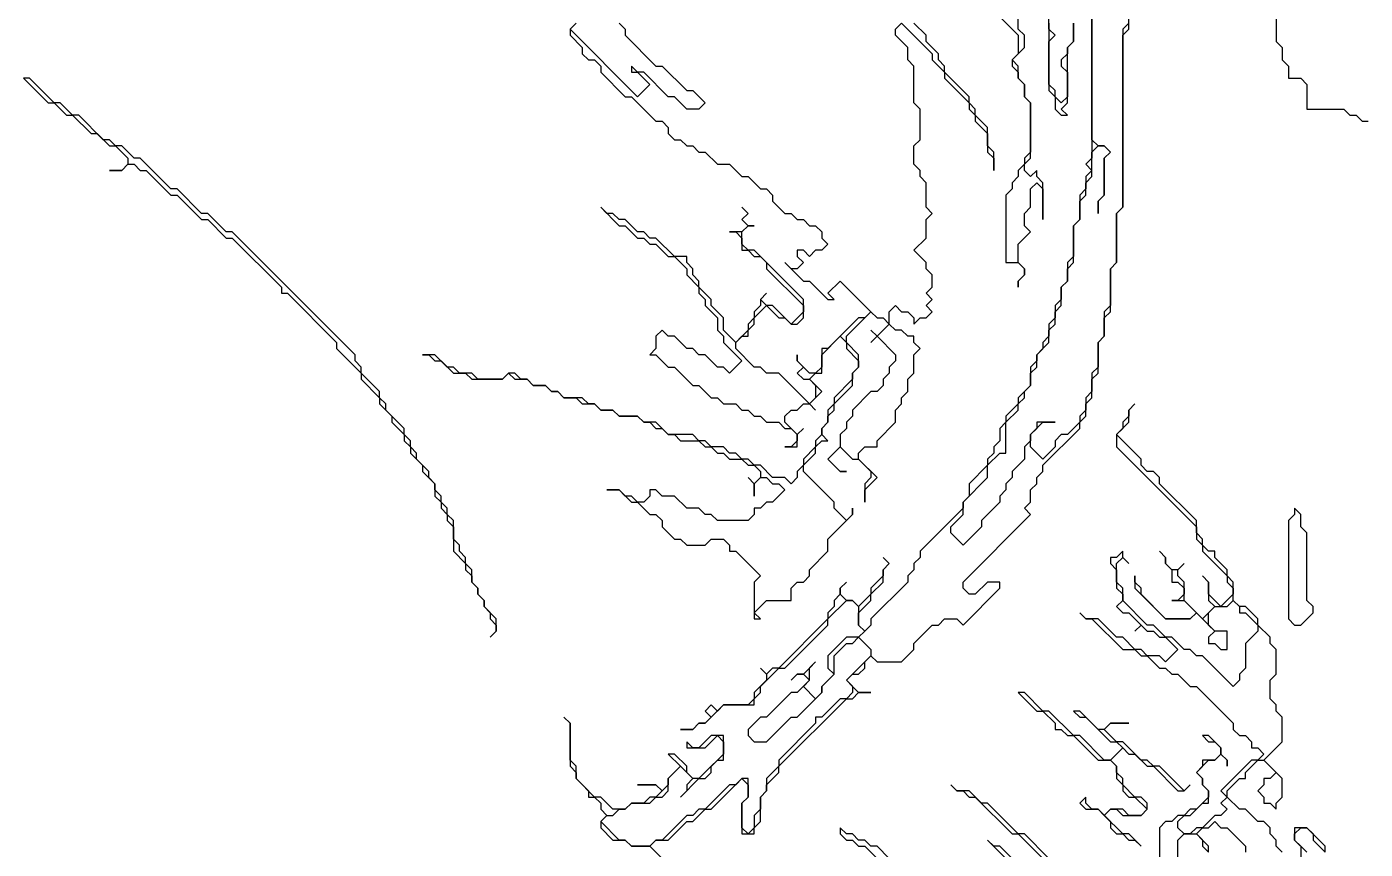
# Model space of a CAD drawing. Header units: metres. Extents: x 0 to 100, y 0 to 141.
# Drawn here: x 64.49 to 69.94, y 81.76 to 85.11 of the extents above; entities that cross this region are included whole.
import ezdxf

# ---------------------------------------------------------------- set-up
doc = ezdxf.new("R2010")
doc.units = ezdxf.units.M

msp = doc.modelspace()

# ---------------------------------------------------------------- linework, layer by layer
for points in [[(68.825, 85.2), (68.825, 84.575), (68.8, 84.55), (68.825, 84.525), (68.8, 84.5), (68.8, 84.45), (68.775, 84.425), (68.775, 84.325), (68.75, 84.3), (68.75, 84.175), (68.725, 84.15), (68.725, 84.075), (68.7, 84.05), (68.7, 84), (68.675, 83.975), (68.675, 83.925), (68.65, 83.9), (68.65, 83.85), (68.625, 83.825), (68.625, 83.8), (68.6, 83.775), (68.6, 83.75), (68.575, 83.725), (68.575, 83.65), (68.525, 83.6), (68.525, 83.575), (68.475, 83.525), (68.475, 83.5), (68.45, 83.475), (68.45, 83.425), (68.425, 83.4), (68.425, 83.375), (68.4, 83.35), (68.4, 83.325), (68.325, 83.25), (68.325, 83.2), (68.3, 83.175), (68.3, 83.15), (68.125, 82.975), (68.125, 82.95), (68.1, 82.925), (68.1, 82.9), (68.075, 82.875), (68.075, 82.85), (67.925, 82.7), (67.925, 82.675), (67.9, 82.65), (67.875, 82.675), (67.875, 82.725), (67.925, 82.775), (67.925, 82.8), (67.975, 82.85), (67.975, 82.9), (68, 82.925), (67.975, 82.95), (68, 82.925), (67.975, 82.9), (67.975, 82.875), (67.925, 82.825), (67.925, 82.8), (67.875, 82.75), (67.85, 82.775), (67.825, 82.775), (67.8, 82.8), (67.8, 82.825), (67.825, 82.85), (67.8, 82.825), (67.8, 82.8), (67.775, 82.775), (67.775, 82.75), (67.75, 82.725), (67.75, 82.7), (67.55, 82.5), (67.525, 82.5), (67.5, 82.475), (67.475, 82.5), (67.5, 82.475), (67.5, 82.45), (67.45, 82.4), (67.45, 82.375), (67.425, 82.35), (67.325, 82.35), (67.3, 82.325), (67.275, 82.35), (67.25, 82.325), (67.275, 82.3), (67.25, 82.275), (67.225, 82.275), (67.2, 82.25), (67.15, 82.25), (67.2, 82.25), (67.225, 82.275), (67.25, 82.275), (67.325, 82.35), (67.45, 82.35), (67.45, 82.375), (67.475, 82.4), (67.475, 82.425), (67.55, 82.5), (67.575, 82.5), (67.75, 82.675), (67.75, 82.7), (67.825, 82.775), (67.85, 82.775), (67.875, 82.75), (67.875, 82.675), (67.9, 82.65), (67.875, 82.625), (67.825, 82.625), (67.75, 82.55), (67.75, 82.5), (67.775, 82.475), (67.725, 82.425), (67.725, 82.4), (67.7, 82.375), (67.65, 82.425), (67.675, 82.45), (67.675, 82.5), (67.7, 82.525), (67.65, 82.475), (67.625, 82.475), (67.6, 82.45), (67.625, 82.475), (67.65, 82.475), (67.675, 82.45), (67.625, 82.4), (67.6, 82.4), (67.5, 82.3), (67.475, 82.3), (67.425, 82.25), (67.425, 82.225), (67.45, 82.2), (67.5, 82.2), (67.6, 82.3), (67.625, 82.3), (67.725, 82.4), (67.725, 82.425), (67.775, 82.475), (67.775, 82.55), (67.825, 82.6), (67.85, 82.6), (67.875, 82.625), (67.925, 82.575), (67.925, 82.55), (67.825, 82.45), (67.85, 82.425), (67.85, 82.4), (67.825, 82.375), (67.8, 82.375), (67.725, 82.3), (67.7, 82.3), (67.7, 82.275), (67.55, 82.125), (67.55, 82.1), (67.5, 82.05), (67.5, 82), (67.475, 81.975), (67.475, 81.925), (67.45, 81.9), (67.45, 81.85), (67.425, 81.825), (67.4, 81.85), (67.4, 81.95), (67.425, 81.975), (67.425, 82.05), (67.4, 82.05), (67.375, 82.025), (67.35, 82.025), (67.25, 81.925), (67.225, 81.925), (67.2, 81.9), (67.175, 81.9), (67.075, 81.8), (67.05, 81.8), (67.025, 81.775), (66.95, 81.775), (66.925, 81.8), (66.9, 81.8), (66.825, 81.875), (66.85, 81.9), (66.875, 81.9), (66.9, 81.925), (66.925, 81.925), (66.95, 81.95), (67.025, 81.95), (67.05, 81.975), (67.075, 81.975), (67.1, 82), (67.1, 82.05), (67.15, 82.1), (67.2, 82.05), (67.175, 82.025), (67.175, 82), (67.15, 81.975), (67.225, 82.05), (67.25, 82.05), (67.275, 82.075), (67.275, 82.1), (67.3, 82.125), (67.325, 82.125), (67.325, 82.225), (67.275, 82.225), (67.225, 82.175), (67.2, 82.175), (67.175, 82.2), (67.175, 82.175), (67.25, 82.175), (67.3, 82.225), (67.325, 82.2), (67.325, 82.15), (67.225, 82.05), (67.2, 82.05), (67.175, 82.075), (67.175, 82.1), (67.125, 82.15), (67.1, 82.15), (67.15, 82.1), (67.1, 82.05), (67.1, 82.025), (67.075, 82), (67.05, 82.025), (66.975, 82.025), (67.05, 82.025), (67.075, 82), (67.05, 81.975), (67.025, 81.975), (67, 81.95), (66.95, 81.95), (66.925, 81.925), (66.875, 81.925), (66.825, 81.975), (66.8, 81.975), (66.725, 82.05), (66.725, 82.1), (66.7, 82.125), (66.7, 82.275), (66.675, 82.3), (66.7, 82.275), (66.7, 82.1), (66.725, 82.075), (66.725, 82.05), (66.775, 82), (66.775, 81.975), (66.8, 81.975), (66.825, 81.95), (66.825, 81.925), (66.85, 81.9), (66.825, 81.875), (66.825, 81.85), (66.875, 81.8), (66.925, 81.8), (66.95, 81.775), (67.025, 81.775), (67.05, 81.75)], [(68.975, 85.125), (68.95, 85.1), (68.95, 84.375), (68.925, 84.35), (68.925, 84.15), (68.9, 84.125), (68.9, 83.975), (68.875, 83.95), (68.875, 83.85), (68.85, 83.825), (68.85, 83.725), (68.825, 83.7), (68.825, 83.625), (68.8, 83.6), (68.8, 83.55), (68.775, 83.525), (68.775, 83.5), (68.725, 83.45), (68.7, 83.45), (68.675, 83.425), (68.675, 83.4), (68.625, 83.35), (68.575, 83.4), (68.575, 83.45), (68.625, 83.5), (68.675, 83.5), (68.6, 83.5), (68.6, 83.475), (68.575, 83.45), (68.575, 83.425), (68.55, 83.4), (68.55, 83.35), (68.5, 83.3), (68.5, 83.275), (68.475, 83.25), (68.475, 83.225), (68.45, 83.2), (68.45, 83.175), (68.375, 83.1), (68.375, 83.075), (68.3, 83), (68.25, 83.05), (68.25, 83.075), (68.3, 83.125), (68.3, 83.175), (68.4, 83.275), (68.4, 83.325), (68.45, 83.375), (68.475, 83.375), (68.475, 83.5), (68.525, 83.55), (68.525, 83.575), (68.55, 83.6), (68.55, 83.625), (68.575, 83.65), (68.575, 83.7), (68.6, 83.725), (68.6, 83.775), (68.65, 83.825), (68.65, 83.875), (68.675, 83.9), (68.675, 83.95), (68.7, 83.975), (68.7, 84.05), (68.725, 84.075), (68.725, 84.125), (68.75, 84.15), (68.75, 84.3), (68.775, 84.325), (68.775, 84.4), (68.8, 84.425), (68.8, 84.475), (68.825, 84.5), (68.825, 84.6), (68.85, 84.625), (68.875, 84.625), (68.9, 84.6), (68.875, 84.575), (68.875, 84.425), (68.85, 84.4), (68.85, 84.35), (68.85, 84.4), (68.875, 84.425), (68.875, 84.575), (68.9, 84.6), (68.875, 84.625), (68.85, 84.625), (68.825, 84.65), (68.825, 85.2)], [(66.725, 85.125), (66.7, 85.1), (66.7, 85.075), (66.75, 85.025), (66.75, 85), (66.775, 84.975), (66.8, 84.975), (66.825, 84.95), (66.825, 84.925), (66.925, 84.825), (66.95, 84.825), (67.05, 84.725), (67.075, 84.725), (67.1, 84.7), (67.1, 84.675), (67.125, 84.65), (67.15, 84.65), (67.175, 84.625), (67.2, 84.625), (67.225, 84.6), (67.25, 84.6), (67.3, 84.55), (67.35, 84.55), (67.4, 84.5), (67.425, 84.5), (67.475, 84.45), (67.5, 84.45), (67.525, 84.425), (67.525, 84.4), (67.575, 84.35), (67.6, 84.35), (67.625, 84.325), (67.65, 84.325), (67.675, 84.3), (67.7, 84.3), (67.725, 84.275), (67.725, 84.25), (67.75, 84.225), (67.725, 84.2), (67.7, 84.2), (67.675, 84.175), (67.65, 84.2), (67.625, 84.2), (67.625, 84.175), (67.65, 84.15), (67.625, 84.125), (67.6, 84.125), (67.575, 84.15), (67.65, 84.075), (67.675, 84.075), (67.75, 84), (67.775, 84), (67.75, 84.025), (67.8, 84.075), (67.925, 83.95), (67.9, 83.925), (67.875, 83.925), (67.75, 83.8), (67.725, 83.8), (67.725, 83.725), (67.7, 83.7), (67.675, 83.7), (67.625, 83.75), (67.625, 83.775), (67.625, 83.75), (67.65, 83.725), (67.625, 83.7), (67.65, 83.675), (67.675, 83.675), (67.7, 83.65), (67.7, 83.6), (67.675, 83.575), (67.55, 83.7), (67.5, 83.7), (67.475, 83.725), (67.45, 83.725), (67.375, 83.8), (67.375, 83.825), (67.4, 83.85), (67.425, 83.85), (67.425, 83.875), (67.45, 83.9), (67.45, 83.925), (67.5, 83.975), (67.55, 83.925), (67.575, 83.925), (67.6, 83.9), (67.625, 83.9), (67.65, 83.925), (67.65, 84), (67.45, 84.2), (67.425, 84.2), (67.4, 84.225), (67.4, 84.275), (67.425, 84.3), (67.45, 84.3), (67.425, 84.3), (67.4, 84.325), (67.425, 84.35), (67.4, 84.375), (67.425, 84.35), (67.4, 84.325), (67.425, 84.3), (67.4, 84.275), (67.35, 84.275), (67.375, 84.275), (67.4, 84.25), (67.4, 84.2), (67.425, 84.2), (67.45, 84.175), (67.475, 84.175), (67.5, 84.15), (67.5, 84.125), (67.65, 83.975), (67.65, 83.95), (67.6, 83.9), (67.525, 83.975), (67.5, 83.975), (67.475, 84), (67.5, 84.025), (67.475, 84), (67.475, 83.975), (67.45, 83.95), (67.45, 83.925), (67.425, 83.9), (67.425, 83.875), (67.375, 83.825), (67.325, 83.875), (67.325, 83.925), (67.275, 83.975), (67.275, 84), (67.225, 84.05), (67.225, 84.075), (67.2, 84.1), (67.2, 84.125), (67.175, 84.15), (67.175, 84.175), (67.125, 84.175), (67.05, 84.25), (67.025, 84.25), (67, 84.275), (66.975, 84.275), (66.925, 84.325), (66.9, 84.325), (66.875, 84.35), (66.85, 84.35), (66.825, 84.375), (66.9, 84.3), (66.925, 84.3), (66.975, 84.25), (67, 84.25), (67.025, 84.225), (67.05, 84.225), (67.1, 84.175), (67.125, 84.175), (67.175, 84.125), (67.175, 84.1), (67.225, 84.05), (67.225, 84.025), (67.25, 84), (67.25, 83.975), (67.3, 83.925), (67.3, 83.875), (67.325, 83.85), (67.325, 83.825), (67.4, 83.75), (67.35, 83.7), (67.325, 83.725), (67.3, 83.725), (67.25, 83.775), (67.225, 83.775), (67.2, 83.8), (67.175, 83.8), (67.125, 83.85), (67.1, 83.85), (67.075, 83.875), (67.05, 83.85), (67.05, 83.8), (67.025, 83.775), (67.05, 83.775), (67.1, 83.725), (67.125, 83.725), (67.2, 83.65), (67.225, 83.65), (67.275, 83.6), (67.3, 83.6), (67.325, 83.575), (67.375, 83.575), (67.4, 83.55), (67.425, 83.55), (67.45, 83.525), (67.475, 83.525), (67.5, 83.5), (67.55, 83.5), (67.575, 83.475), (67.6, 83.475), (67.625, 83.45), (67.625, 83.425), (67.6, 83.4), (67.575, 83.4), (67.625, 83.4), (67.625, 83.45), (67.65, 83.475), (67.625, 83.45), (67.575, 83.5), (67.575, 83.525), (67.6, 83.55), (67.625, 83.55), (67.65, 83.575), (67.675, 83.575), (67.7, 83.55), (67.675, 83.575), (67.725, 83.625), (67.675, 83.675), (67.7, 83.7), (67.725, 83.7), (67.725, 83.775), (67.8, 83.85), (67.825, 83.825), (67.825, 83.8), (67.875, 83.75), (67.875, 83.725), (67.85, 83.7), (67.85, 83.675), (67.775, 83.6), (67.775, 83.575), (67.75, 83.55), (67.75, 83.5), (67.725, 83.475), (67.725, 83.45), (67.7, 83.425), (67.7, 83.4), (67.65, 83.35), (67.65, 83.325), (67.625, 83.3), (67.625, 83.275), (67.6, 83.25), (67.575, 83.275), (67.525, 83.275), (67.475, 83.325), (67.45, 83.325), (67.425, 83.35), (67.4, 83.35), (67.375, 83.375), (67.35, 83.375), (67.325, 83.4), (67.275, 83.4), (67.25, 83.425), (67.225, 83.425), (67.2, 83.45), (67.1, 83.45), (67.05, 83.5), (67, 83.5), (66.975, 83.525), (66.9, 83.525), (66.875, 83.55), (66.825, 83.55), (66.8, 83.575), (66.775, 83.575), (66.75, 83.6), (66.675, 83.6), (66.65, 83.625), (66.625, 83.625), (66.6, 83.65), (66.55, 83.65), (66.525, 83.675), (66.5, 83.675), (66.475, 83.7), (66.45, 83.7), (66.425, 83.675), (66.325, 83.675), (66.3, 83.7), (66.25, 83.7), (66.225, 83.725), (66.2, 83.725), (66.15, 83.775), (66.1, 83.775), (66.125, 83.775), (66.15, 83.75), (66.175, 83.75), (66.225, 83.7), (66.275, 83.7), (66.3, 83.675), (66.425, 83.675), (66.45, 83.7), (66.475, 83.675), (66.525, 83.675), (66.55, 83.65), (66.6, 83.65), (66.625, 83.625), (66.65, 83.625), (66.675, 83.6), (66.725, 83.6), (66.75, 83.575), (66.8, 83.575), (66.825, 83.55), (66.875, 83.55), (66.9, 83.525), (66.975, 83.525), (67, 83.5), (67.025, 83.5), (67.05, 83.475), (67.075, 83.475), (67.1, 83.45), (67.125, 83.45), (67.15, 83.425), (67.225, 83.425), (67.25, 83.4), (67.275, 83.4), (67.3, 83.375), (67.325, 83.375), (67.35, 83.35), (67.4, 83.35), (67.425, 83.325), (67.45, 83.325), (67.475, 83.3), (67.475, 83.275), (67.45, 83.25), (67.425, 83.275), (67.45, 83.25), (67.45, 83.2), (67.45, 83.25), (67.475, 83.275), (67.5, 83.275), (67.525, 83.25), (67.55, 83.25), (67.575, 83.225), (67.525, 83.175), (67.5, 83.175), (67.475, 83.15), (67.45, 83.15), (67.45, 83.125), (67.425, 83.1), (67.3, 83.1), (67.275, 83.125), (67.25, 83.125), (67.225, 83.15), (67.175, 83.15), (67.125, 83.2), (67.075, 83.2), (67.05, 83.225), (67.025, 83.225), (67.025, 83.2), (67, 83.175), (66.975, 83.175), (66.95, 83.2), (66.925, 83.2), (66.9, 83.225), (66.85, 83.225), (66.9, 83.225), (66.95, 83.175), (66.975, 83.175), (67.025, 83.125), (67.05, 83.125), (67.075, 83.1), (67.075, 83.075), (67.125, 83.025), (67.15, 83.025), (67.175, 83), (67.25, 83), (67.275, 83.025), (67.325, 83.025), (67.35, 83), (67.35, 82.975), (67.375, 82.975), (67.475, 82.875), (67.45, 82.85), (67.45, 82.7), (67.475, 82.7), (67.45, 82.725), (67.5, 82.775), (67.6, 82.775), (67.6, 82.825), (67.625, 82.85), (67.65, 82.85), (67.675, 82.875), (67.675, 82.9), (67.75, 82.975), (67.75, 83.025), (67.85, 83.125), (67.85, 83.15), (67.85, 83.125), (67.825, 83.1), (67.775, 83.15), (67.775, 83.175), (67.65, 83.3), (67.65, 83.325), (67.7, 83.375), (67.7, 83.4), (67.725, 83.425), (67.75, 83.425), (67.725, 83.45), (67.725, 83.475), (67.75, 83.5), (67.75, 83.525), (67.775, 83.55), (67.775, 83.575), (67.85, 83.65), (67.85, 83.7), (67.875, 83.725), (67.875, 83.775), (67.825, 83.825), (67.825, 83.85), (67.925, 83.95), (67.95, 83.925), (67.975, 83.925), (68, 83.9), (67.95, 83.85), (67.925, 83.875), (67.95, 83.85), (67.925, 83.825), (67.95, 83.85), (68.025, 83.775), (68.025, 83.75), (68, 83.725), (68, 83.7), (67.975, 83.675), (67.975, 83.65), (67.95, 83.625), (67.925, 83.625), (67.85, 83.55), (67.85, 83.525), (67.825, 83.5), (67.825, 83.475), (67.8, 83.45), (67.8, 83.4), (67.75, 83.35), (67.8, 83.3), (67.825, 83.3), (67.8, 83.3), (67.75, 83.35), (67.8, 83.4), (67.85, 83.35), (67.875, 83.35), (67.925, 83.3), (67.925, 83.275), (67.9, 83.25), (67.9, 83.175), (67.9, 83.225), (67.95, 83.275), (67.875, 83.35), (67.875, 83.375), (67.9, 83.4), (67.95, 83.4), (67.95, 83.425), (68.025, 83.5), (68.025, 83.55), (68.05, 83.575), (68.05, 83.6), (68.075, 83.625), (68.075, 83.675), (68.1, 83.7), (68.1, 83.775), (68.125, 83.8), (68.1, 83.825), (68.1, 83.85), (68.075, 83.85), (68.05, 83.875), (68.025, 83.875), (68, 83.9), (68, 83.95), (68.025, 83.975), (68.05, 83.95), (68.075, 83.95), (68.1, 83.925), (68.1, 83.9), (68.125, 83.925), (68.15, 83.925), (68.175, 83.95), (68.15, 83.975), (68.175, 84), (68.15, 84.025), (68.175, 84.05), (68.175, 84.1), (68.15, 84.125), (68.15, 84.15), (68.1, 84.2), (68.15, 84.25), (68.15, 84.325), (68.175, 84.35), (68.15, 84.375), (68.15, 84.475), (68.125, 84.5), (68.125, 84.525), (68.1, 84.55), (68.1, 84.625), (68.125, 84.65), (68.125, 84.775), (68.1, 84.8), (68.1, 84.95), (68.075, 84.975), (68.075, 85.025), (68.025, 85.075), (68.025, 85.1), (68.05, 85.125), (68.175, 85), (68.175, 84.975), (68.225, 84.925), (68.225, 84.9), (68.325, 84.8), (68.325, 84.775), (68.35, 84.75), (68.35, 84.725), (68.4, 84.675), (68.4, 84.6), (68.425, 84.575), (68.425, 84.525), (68.425, 84.6), (68.4, 84.625), (68.4, 84.7), (68.35, 84.75), (68.35, 84.775), (68.325, 84.8), (68.325, 84.825), (68.225, 84.925), (68.225, 84.95), (68.2, 84.975), (68.2, 85), (68.15, 85.05), (68.15, 85.075), (68.1, 85.125)], [(66.9, 85.125), (66.925, 85.1), (66.925, 85.075), (67.05, 84.95), (67.075, 84.95), (67.175, 84.85), (67.2, 84.85), (67.25, 84.8), (67.225, 84.775), (67.175, 84.775), (67.125, 84.825), (67.1, 84.825), (67, 84.925), (66.975, 84.925), (66.95, 84.95), (66.95, 84.925), (66.975, 84.925), (67.025, 84.875), (66.975, 84.825), (66.7, 85.1), (66.725, 85.125)], [(67.075, 81.725), (67.025, 81.775), (67.05, 81.8), (67.1, 81.8), (67.175, 81.875), (67.2, 81.875), (67.25, 81.925), (67.275, 81.925), (67.4, 82.05), (67.425, 82.025), (67.425, 81.975), (67.4, 81.95), (67.4, 81.825), (67.45, 81.825), (67.45, 81.85), (67.475, 81.875), (67.475, 81.975), (67.5, 82), (67.5, 82.025), (67.55, 82.075), (67.55, 82.1), (67.825, 82.375), (67.85, 82.375), (67.875, 82.4), (67.925, 82.4), (67.875, 82.4), (67.825, 82.45), (67.85, 82.475), (67.875, 82.475), (67.9, 82.5), (67.9, 82.525), (67.925, 82.55), (67.95, 82.525), (68.05, 82.525), (68.1, 82.575), (68.1, 82.6), (68.175, 82.675), (68.2, 82.675), (68.225, 82.7), (68.275, 82.7), (68.3, 82.675), (68.45, 82.825), (68.45, 82.85), (68.4, 82.85), (68.35, 82.8), (68.325, 82.8), (68.3, 82.825), (68.3, 82.85), (68.575, 83.125), (68.55, 83.15), (68.575, 83.175), (68.575, 83.225), (68.6, 83.25), (68.6, 83.275), (68.625, 83.3), (68.625, 83.325), (68.775, 83.475), (68.775, 83.5), (68.8, 83.525), (68.8, 83.575), (68.825, 83.6), (68.825, 83.675), (68.85, 83.7), (68.85, 83.825), (68.875, 83.85), (68.875, 83.925), (68.9, 83.95), (68.9, 84.125), (68.925, 84.15), (68.925, 84.35), (68.95, 84.375), (68.95, 85.075), (68.975, 85.1), (68.975, 85.15)], [(68.45, 85.15), (68.525, 85.075), (68.525, 85), (68.5, 84.975), (68.5, 84.95), (68.525, 84.925), (68.525, 84.9), (68.55, 84.875), (68.55, 84.825), (68.575, 84.8), (68.575, 84.6), (68.55, 84.575), (68.55, 84.55), (68.525, 84.525), (68.525, 84.5), (68.5, 84.475), (68.5, 84.45), (68.475, 84.425), (68.475, 84.15), (68.525, 84.15), (68.55, 84.125), (68.55, 84.1), (68.525, 84.075), (68.525, 84.05), (68.525, 84.075), (68.55, 84.1), (68.55, 84.125), (68.525, 84.15), (68.525, 84.225), (68.575, 84.275), (68.55, 84.3), (68.55, 84.35), (68.575, 84.375), (68.575, 84.45), (68.6, 84.475), (68.625, 84.45), (68.625, 84.325), (68.625, 84.475), (68.6, 84.5), (68.6, 84.525), (68.575, 84.5), (68.55, 84.525), (68.55, 84.55), (68.575, 84.575), (68.575, 84.8), (68.55, 84.825), (68.55, 84.875), (68.525, 84.9), (68.525, 84.95), (68.5, 84.975), (68.55, 85.025), (68.55, 85.075), (68.525, 85.1), (68.525, 85.15)], [(68.65, 85.125), (68.65, 84.85), (68.675, 84.825), (68.675, 84.775), (68.7, 84.75), (68.725, 84.75), (68.7, 84.775), (68.725, 84.8), (68.725, 85.025), (68.75, 85.05), (68.75, 85.125), (68.75, 85.05), (68.725, 85.025), (68.725, 85), (68.7, 84.975), (68.7, 84.95), (68.725, 84.925), (68.725, 84.825), (68.7, 84.8), (68.675, 84.825), (68.675, 84.85), (68.65, 84.875), (68.65, 85.05), (68.675, 85.075), (68.65, 85.1), (68.65, 85.15)], [(69.575, 85.15), (69.575, 85.05), (69.6, 85.025), (69.6, 84.975), (69.625, 84.95), (69.625, 84.9), (69.675, 84.9), (69.7, 84.875), (69.7, 84.775), (69.85, 84.775), (69.875, 84.75), (69.9, 84.75), (69.925, 84.725), (69.95, 84.725)], [(64.475, 84.9), (64.575, 84.8), (64.6, 84.8), (64.65, 84.75), (64.675, 84.75), (64.75, 84.675), (64.775, 84.675), (64.825, 84.625), (64.85, 84.625), (64.9, 84.575), (64.9, 84.55), (64.875, 84.525), (64.825, 84.525), (64.875, 84.525), (64.9, 84.55), (64.925, 84.55), (64.95, 84.525), (64.975, 84.525), (65.075, 84.425), (65.1, 84.425), (65.2, 84.325), (65.225, 84.325), (65.3, 84.25), (65.325, 84.25), (65.525, 84.05), (65.525, 84.025), (65.55, 84.025), (65.75, 83.825), (65.75, 83.8), (65.85, 83.7), (65.85, 83.675), (65.925, 83.6), (65.925, 83.575), (65.975, 83.525), (65.975, 83.5), (66.025, 83.45), (66.025, 83.425), (66.05, 83.4), (66.05, 83.375), (66.1, 83.325), (66.1, 83.3), (66.15, 83.25), (66.15, 83.2), (66.175, 83.175), (66.175, 83.15), (66.2, 83.125), (66.2, 83.1), (66.225, 83.075), (66.225, 82.975), (66.275, 82.925), (66.275, 82.9), (66.3, 82.875), (66.3, 82.85), (66.325, 82.825), (66.325, 82.8), (66.35, 82.775), (66.35, 82.75), (66.375, 82.725), (66.375, 82.7), (66.4, 82.675), (66.4, 82.65), (66.375, 82.625), (66.4, 82.65), (66.4, 82.7), (66.35, 82.75), (66.35, 82.775), (66.325, 82.8), (66.325, 82.825), (66.3, 82.85), (66.3, 82.9), (66.275, 82.925), (66.275, 82.95), (66.25, 82.975), (66.25, 83), (66.225, 83.025), (66.225, 83.1), (66.2, 83.125), (66.2, 83.15), (66.175, 83.175), (66.175, 83.2), (66.15, 83.225), (66.15, 83.25), (66.125, 83.275), (66.125, 83.3), (66.075, 83.35), (66.075, 83.375), (66.05, 83.4), (66.05, 83.425), (66.025, 83.45), (66.025, 83.475), (65.95, 83.55), (65.95, 83.575), (65.925, 83.6), (65.925, 83.625), (65.85, 83.7), (65.85, 83.725), (65.825, 83.75), (65.825, 83.775), (65.325, 84.275), (65.3, 84.275), (65.225, 84.35), (65.2, 84.35), (65.1, 84.45), (65.075, 84.45), (64.95, 84.575), (64.925, 84.575), (64.875, 84.625), (64.85, 84.625), (64.825, 84.65), (64.8, 84.65), (64.7, 84.75), (64.675, 84.75), (64.625, 84.8), (64.6, 84.8), (64.5, 84.9), (64.475, 84.9)], [(69.6, 81.75), (69.575, 81.775), (69.575, 81.8), (69.55, 81.825), (69.55, 81.85), (69.525, 81.875), (69.5, 81.875), (69.45, 81.925), (69.425, 81.925), (69.375, 81.975), (69.375, 82), (69.425, 82.05), (69.45, 82.05), (69.45, 82.075), (69.5, 82.125), (69.525, 82.125), (69.575, 82.075), (69.55, 82.05), (69.525, 82.05), (69.525, 82.025), (69.5, 82), (69.525, 81.975), (69.525, 81.95), (69.55, 81.95), (69.575, 81.925), (69.575, 81.95), (69.6, 81.975), (69.6, 82.05), (69.525, 82.125), (69.6, 82.2), (69.6, 82.3), (69.575, 82.325), (69.575, 82.35), (69.55, 82.375), (69.55, 82.45), (69.575, 82.475), (69.575, 82.575), (69.55, 82.6), (69.55, 82.625), (69.5, 82.675), (69.5, 82.7), (69.45, 82.75), (69.425, 82.75), (69.4, 82.775), (69.4, 82.85), (69.375, 82.875), (69.375, 82.9), (69.325, 82.95), (69.325, 82.975), (69.3, 82.975), (69.275, 83), (69.275, 83.025), (69.25, 83.05), (69.25, 83.1), (69.1, 83.25), (69.1, 83.275), (69.075, 83.3), (69.05, 83.3), (69.025, 83.325), (69.025, 83.35), (68.925, 83.45), (68.975, 83.5), (68.975, 83.55), (69, 83.575), (68.975, 83.55), (68.975, 83.525), (68.95, 83.5), (68.95, 83.475), (68.925, 83.45), (68.925, 83.4), (69.25, 83.075), (69.25, 83.025), (69.275, 83), (69.275, 82.975), (69.375, 82.875), (69.375, 82.85), (69.4, 82.825), (69.4, 82.8), (69.35, 82.75), (69.3, 82.8), (69.3, 82.85), (69.275, 82.875), (69.3, 82.85), (69.3, 82.775), (69.325, 82.75), (69.275, 82.7), (69.2, 82.775), (69.2, 82.85), (69.175, 82.875), (69.175, 82.9), (69.2, 82.925), (69.175, 82.9), (69.15, 82.9), (69.125, 82.925), (69.125, 82.95), (69.1, 82.975), (69.125, 82.95), (69.125, 82.925), (69.15, 82.9), (69.15, 82.85), (69.175, 82.85), (69.2, 82.825), (69.2, 82.8), (69.175, 82.775), (69.15, 82.775), (69.2, 82.775), (69.25, 82.725), (69.225, 82.7), (69.125, 82.7), (69.025, 82.8), (69.025, 82.825), (69, 82.85), (69, 82.875), (69, 82.825), (69.125, 82.7), (69.225, 82.7), (69.25, 82.725), (69.325, 82.65), (69.3, 82.625), (69.3, 82.6), (69.325, 82.6), (69.35, 82.575), (69.375, 82.575), (69.375, 82.65), (69.325, 82.65), (69.3, 82.675), (69.3, 82.725), (69.325, 82.75), (69.375, 82.75), (69.4, 82.775), (69.425, 82.75), (69.425, 82.725), (69.45, 82.725), (69.5, 82.675), (69.5, 82.65), (69.45, 82.6), (69.45, 82.5), (69.425, 82.475), (69.425, 82.45), (69.4, 82.425), (69.275, 82.55), (69.25, 82.55), (69.225, 82.575), (69.2, 82.575), (69.15, 82.625), (69.125, 82.625), (69.075, 82.675), (69.05, 82.675), (68.95, 82.775), (68.95, 82.825), (68.925, 82.85), (68.925, 82.925), (68.95, 82.95), (68.975, 82.925), (68.95, 82.95), (68.95, 82.975), (68.925, 82.95), (68.9, 82.95), (68.9, 82.925), (68.925, 82.9), (68.925, 82.825), (68.95, 82.8), (68.95, 82.775), (68.925, 82.75), (68.95, 82.725), (68.975, 82.725), (69.025, 82.675), (69, 82.65), (69.025, 82.675), (69.05, 82.65), (69.075, 82.65), (69.1, 82.625), (69.125, 82.625), (69.175, 82.575), (69.125, 82.525), (69.1, 82.55), (69.05, 82.55), (69.025, 82.575), (69, 82.575), (68.95, 82.625), (68.925, 82.625), (68.85, 82.7), (68.8, 82.7), (68.775, 82.725), (68.8, 82.7), (68.825, 82.7), (68.95, 82.575), (69, 82.575), (69.025, 82.55), (69.05, 82.55), (69.1, 82.5), (69.125, 82.5), (69.15, 82.475), (69.175, 82.475), (69.225, 82.425), (69.25, 82.425), (69.4, 82.275), (69.4, 82.25), (69.425, 82.225), (69.45, 82.225), (69.475, 82.2), (69.475, 82.175), (69.5, 82.175), (69.525, 82.15), (69.5, 82.125), (69.475, 82.125), (69.35, 82), (69.375, 81.975), (69.35, 81.95), (69.375, 81.925), (69.35, 81.9), (69.325, 81.9), (69.275, 81.85), (69.25, 81.85), (69.225, 81.825), (69.2, 81.825), (69.175, 81.85), (69.175, 81.875), (69.2, 81.9), (69.225, 81.9), (69.275, 81.95), (69.3, 81.95), (69.3, 82), (69.275, 82.025), (69.275, 82.05), (69.25, 82.075), (69.3, 82.125), (69.325, 82.125), (69.35, 82.15), (69.375, 82.125), (69.375, 82.1), (69.375, 82.125), (69.35, 82.15), (69.35, 82.175), (69.3, 82.225), (69.275, 82.225), (69.3, 82.2), (69.325, 82.2), (69.35, 82.175), (69.35, 82.15), (69.325, 82.125), (69.275, 82.125), (69.275, 82.1), (69.25, 82.075), (69.275, 82.05), (69.275, 82.025), (69.3, 82), (69.3, 81.975), (69.25, 81.925), (69.225, 81.925), (69.2, 81.9), (69.175, 81.9), (69.15, 81.875), (69.125, 81.875), (69.1, 81.85), (69.1, 81.725)], [(68.65, 81.725), (68.55, 81.825), (68.525, 81.825), (68.4, 81.95), (68.375, 81.95), (68.325, 82), (68.275, 82), (68.25, 82.025), (68.275, 82), (68.3, 82), (68.325, 81.975), (68.35, 81.975), (68.5, 81.825), (68.525, 81.825), (68.625, 81.725)], [(68, 81.725), (67.95, 81.775), (67.925, 81.775), (67.9, 81.8), (67.875, 81.8), (67.85, 81.825), (67.825, 81.825), (67.8, 81.85), (67.8, 81.825), (67.825, 81.8), (67.85, 81.8), (67.875, 81.775), (67.9, 81.775), (67.95, 81.725)], [(69.175, 81.725), (69.175, 81.8), (69.2, 81.825), (69.25, 81.825), (69.275, 81.8), (69.275, 81.775), (69.3, 81.75), (69.3, 81.775), (69.25, 81.825), (69.275, 81.85), (69.3, 81.85), (69.325, 81.875), (69.35, 81.85), (69.375, 81.85), (69.45, 81.775), (69.45, 81.75)], [(69.7, 81.75), (69.65, 81.8), (69.65, 81.825), (69.675, 81.85), (69.7, 81.85), (69.725, 81.825), (69.725, 81.8), (69.775, 81.75)], [(69.775, 81.75), (69.775, 81.775), (69.7, 81.85), (69.65, 81.85), (69.65, 81.8), (69.675, 81.775), (69.675, 81.725)], [(68.525, 81.7), (68.45, 81.775), (68.425, 81.775), (68.4, 81.8), (68.475, 81.725)]]:
    msp.add_lwpolyline(points)
for points in [[(69.65, 83.15), (69.65, 83.125), (69.625, 83.1), (69.625, 82.7), (69.65, 82.675), (69.675, 82.675), (69.725, 82.725), (69.725, 82.75), (69.7, 82.775), (69.7, 83.05), (69.675, 83.075), (69.675, 83.125)], [(68.525, 82.4), (68.6, 82.325), (68.625, 82.325), (68.675, 82.275), (68.675, 82.25), (68.7, 82.25), (68.725, 82.225), (68.75, 82.225), (68.85, 82.125), (68.9, 82.125), (68.925, 82.1), (68.925, 82.05), (68.95, 82.025), (68.95, 82), (68.975, 81.975), (69, 81.975), (69.05, 81.925), (69.025, 81.9), (68.975, 81.9), (68.95, 81.925), (68.9, 81.925), (68.875, 81.9), (68.85, 81.925), (68.825, 81.925), (68.8, 81.95), (68.8, 81.975), (68.775, 81.95), (68.8, 81.925), (68.85, 81.925), (68.9, 81.875), (68.9, 81.85), (68.925, 81.825), (68.95, 81.825), (68.975, 81.8), (69, 81.8), (69.025, 81.775), (68.975, 81.825), (68.95, 81.825), (68.875, 81.9), (68.9, 81.925), (68.925, 81.925), (68.95, 81.9), (69.025, 81.9), (69.05, 81.925), (69.05, 81.95), (69.025, 81.975), (69, 81.975), (68.95, 82.025), (68.95, 82.05), (68.925, 82.075), (68.925, 82.1), (68.9, 82.125), (68.95, 82.175), (68.975, 82.15), (69, 82.15), (69.05, 82.1), (69.075, 82.1), (69.175, 82), (69.2, 82), (69.225, 82.025), (69.2, 82), (69.1, 82.1), (69.075, 82.1), (69.05, 82.125), (69.025, 82.125), (68.95, 82.2), (68.925, 82.2), (68.875, 82.25), (68.9, 82.275), (68.975, 82.275), (68.9, 82.275), (68.875, 82.25), (68.85, 82.25), (68.775, 82.325), (68.75, 82.325), (68.775, 82.3), (68.8, 82.3), (68.9, 82.2), (68.925, 82.2), (68.95, 82.175), (68.9, 82.125), (68.875, 82.125), (68.775, 82.225), (68.75, 82.225), (68.65, 82.325), (68.625, 82.325), (68.55, 82.4)]]:
    msp.add_lwpolyline(points, close=True)

doc.saveas('drawing.dxf')
